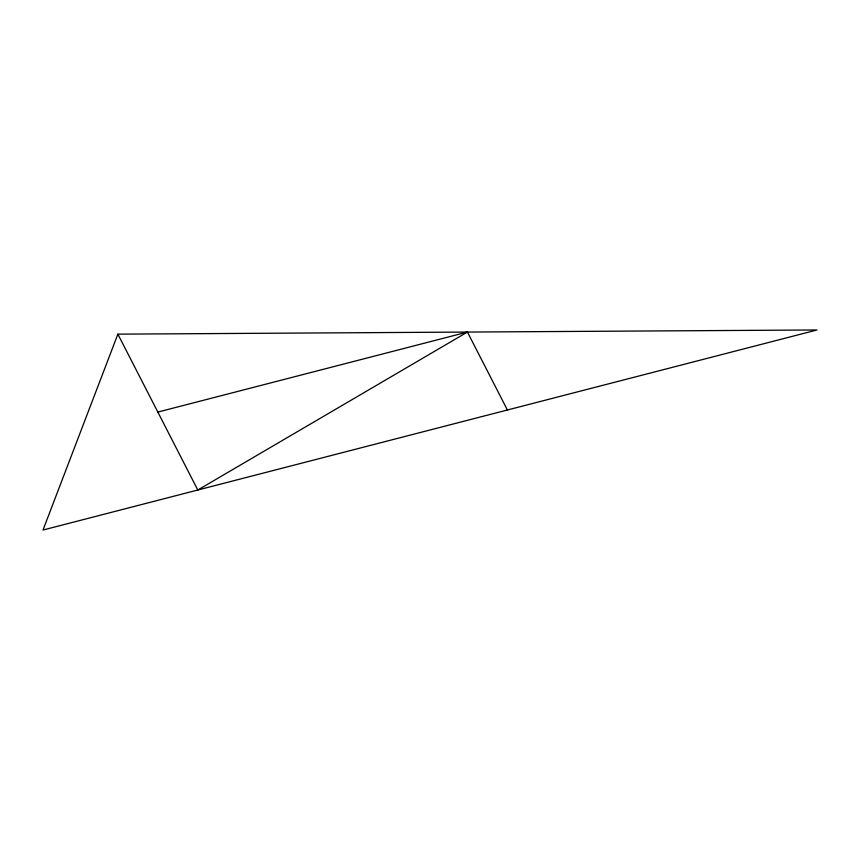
<?xml version="1.0" encoding="UTF-8"?>
<svg xmlns="http://www.w3.org/2000/svg" width="860" height="860" viewBox="0 0 860 860"><rect width="100%" height="100%" fill="white"/><g stroke="black" fill="none" stroke-linecap="round" stroke-linejoin="round"><path stroke-width="1.29" d="M117.874 334.153L43 530.029L817 329.971L117.874 334.153L197.8 490.017L467.431 332.057L507.4 409.994M157.831 412.08L467.431 332.057"/></g></svg>
